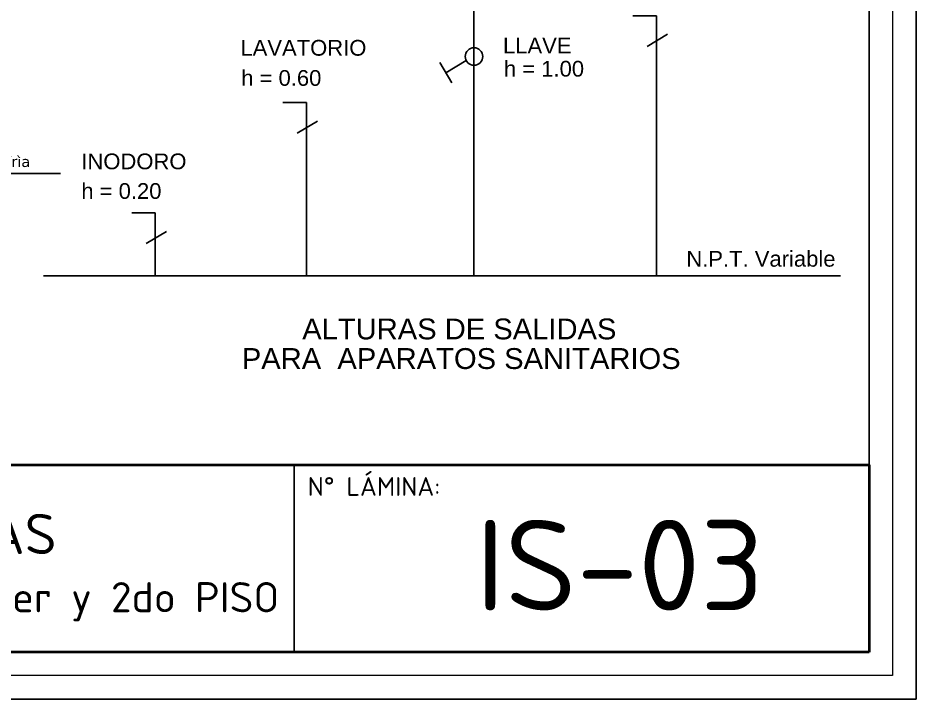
# Model space of a CAD drawing. Header units: millimetres. Extents: x 821 to 906, y 83 to 185.
# Drawn here: x 850.77 to 857.89, y 128.66 to 134.06 of the extents above; entities that cross this region are included whole.
import ezdxf

# ---------------------------------------------------------------- set-up
doc = ezdxf.new("R2010")
doc.units = ezdxf.units.MM
doc.layers.add('P4', color=144, linetype='Continuous', lineweight=40)
doc.layers.add('P6', color=255, linetype='Continuous', lineweight=20)
doc.layers.add('Texto', color=5, linetype='Continuous')
doc.styles.add('ARIAL', font='arial.ttf', dxfattribs={"width": 1.2})
doc.styles.add('ARIALREG', font='arial.ttf')
doc.styles.add('textcosan', font='verdana.ttf', dxfattribs={"height": 0.1})

# ---------------------------------------------------------------- blocks, each defined once
blk = doc.blocks.new('tg4gger')
at = {"linetype": 'Continuous'}
for p, q in [((520.5783, 130.0055), (520.4016, 130.0055)), ((520.5783, 126.5632), (520.5783, 130.0055)), ((522.069, 128.6901), (521.8759, 128.6901)), ((522.069, 126.5632), (522.069, 128.6901)), ((519.2089, 127.9794), (519.0158, 127.9794)), ((519.2089, 126.5632), (519.2089, 127.9794)), ((517.9748, 127.0782), (517.7816, 127.0782)), ((517.9748, 126.5632), (517.9748, 127.0782)), ((523.5728, 126.5632), (517.0605, 126.5632))]:
    blk.add_line(p, q, dxfattribs=at)
for p, q in [((520.5207, 129.7548), (520.6863, 129.8541)), ((521.995, 128.4394), (522.1606, 128.5388)), ((520.3983, 128.1427), (520.2989, 128.3083)), ((520.3498, 128.2236), (520.5154, 128.3229)), ((519.1349, 127.7287), (519.3005, 127.8281)), ((517.9008, 126.8275), (518.0664, 126.9269))]:
    blk.add_line(p, q)
blk.add_circle((520.5783, 128.3567), 0.0714)
for s, height, style, p in [('DUCHA', 0.12875, 'ARIALREG', (520.1979, 130.4082)), ('h = 2.00', 0.12875, 'ARIALREG', (520.2052, 130.219)), ('LAVADERO', 0.12875, 'ARIALREG', (521.617, 129.0284)), ('h = 1.05', 0.12875, 'ARIALREG', (521.6243, 128.8393)), ('LAVATORIO', 0.12875, 'ARIALREG', (518.6701, 128.3636)), ('LLAVE', 0.12875, 'ARIALREG', (520.8158, 128.3816)), ('h = 1.00', 0.12875, 'ARIALREG', (520.8231, 128.1925)), ('h = 0.60', 0.12875, 'ARIALREG', (518.6766, 128.1171)), ('INODORO', 0.12875, 'ARIALREG', (517.37, 127.4349)), ('h = 0.20', 0.12875, 'ARIALREG', (517.37, 127.1928)), ('N.P.T. Variable', 0.128748, 'ARIALREG', (522.3134, 126.6383)), (' ALTURAS DE SALIDAS', 0.170462, 'ARIAL', (519.109, 126.0439)), ('PARA  APARATOS SANITARIOS', 0.170462, 'ARIAL', (518.6816, 125.8019))]:
    blk.add_text(s, height=height, dxfattribs=dict(style=style)).set_placement(p)
blk = doc.blocks.new('BGNNNN')
at = {"color": 252, "linetype": 'ByBlock'}
blk.add_lwpolyline([(2262.8868, 1130.1021), (2263.1218, 1129.648), (2264.6758, 1129.648)], dxfattribs=at)
at = {"layer": 'Texto', "color": 4, "linetype": 'ByBlock', "style": 'textcosan'}
blk.add_text('salida de agua frìa', height=0.1, dxfattribs=at).set_placement((2263.1174, 1129.7105))
blk = doc.blocks.new('HTRHTRHTR')
for p, q in [((4244.53, -165.78), (4244.53, 437.54)), ((4235.83, 428.85), (4235.83, -157.09)), ((3400.57, -122.31), (4235.83, -122.31)), ((4129.23, -122.31), (4129.23, -157.09)), ((4235.83, -157.09), (3400.57, -157.09)), ((3400.57, -157.09), (4235.83, -157.09)), ((4244.53, -165.78), (3391.88, -165.78))]:
    blk.add_line(p, q)
at = {"layer": 'P4', "color": 7}
for p, q in [((3400.57, -122.31), (4235.83, -122.31)), ((4235.83, -122.31), (4235.83, -157.09)), ((4235.83, -157.09), (3400.57, -157.09))]:
    blk.add_line(p, q, dxfattribs=at)
at = {"layer": 'P6', "color": 7}
for p, q in [((4240.18, 433.19), (4240.18, -161.44)), ((4240.18, -161.44), (3396.22, -161.44))]:
    blk.add_line(p, q, dxfattribs=at)
at = {"insert": (4131.75, -124.61), "char_height": 3.4774, "attachment_point": 1}
blk.add_mtext_dynamic_manual_height_columns('{\\fISOCPEUR|b0|i0|c0|p34;N° LÁMINA:}', width=41.0566, gutter_width=1.07, heights=[0], dxfattribs=at)

msp = doc.modelspace()

# ---------------------------------------------------------------- block references
at = {"color": 251, "lineweight": 60, "xscale": 0.04279462122516643, "yscale": 0.04279462122516643, "zscale": 0.04279462122516643}
msp.add_blockref('HTRHTRHTR', (676.2515, 135.7508), dxfattribs=at)
for name, p, xscale, yscale, zscale in [('tg4gger', (348.9655, 9.1374), 0.9708852029674249, 0.9708852029674249, 0.9708852029674249), ('BGNNNN', (-1068.4319, -824.6629), 0.8476004741795079, 0.8476004741795079, 0.8476004741795079)]:
    msp.add_blockref(name, p, dxfattribs=dict(xscale=xscale, yscale=yscale, zscale=zscale))

# ---------------------------------------------------------------- texts
at = {"attachment_point": 1}
for s, width, insert, char_height in [('\\pxqc;{\\fISOCPEUR|b0|i0|c0|p34;INSTALACIONES SANITARIAS}', 9.38656, (843.5739, 130.1264), 0.31944), ('{\\fISOCPEUR|b1|i0|c0|p34;IS-03}', 0.485021, (854.4004, 130.0788), 0.71874), ('\\pxqc;{\\fISOCPEUR|b0|i0|c0|p34;RED DISTRIBUCIÓN AGUA FRÍA Y CALIENTE - 1er y 2do PISO}', 9.38656, (843.5739, 129.5845), 0.23958)]:
    msp.add_mtext_dynamic_manual_height_columns(s, width=width, gutter_width=0.0493, heights=[0], dxfattribs=dict(at, insert=insert, char_height=char_height))

doc.saveas('drawing.dxf')
